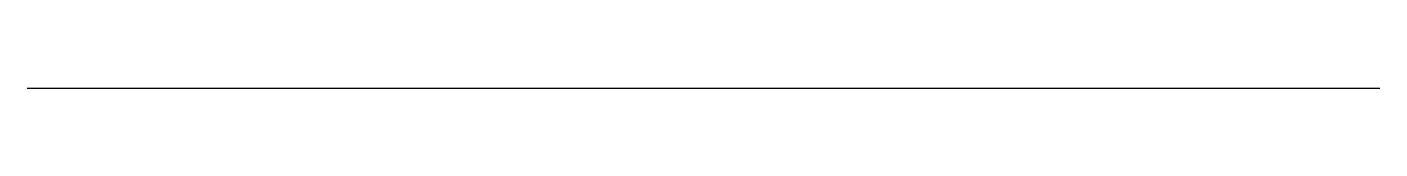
# Model space of a CAD drawing. Header units: inches. Extents: x 0 to 1, y 0 to 0.
import ezdxf

# ---------------------------------------------------------------- set-up
doc = ezdxf.new("R2010")
doc.units = ezdxf.units.IN
doc.header["$MEASUREMENT"] = 0

msp = doc.modelspace()

# ---------------------------------------------------------------- linework, layer by layer
msp.add_line((0, 0), (1, 0))

doc.saveas('drawing.dxf')
